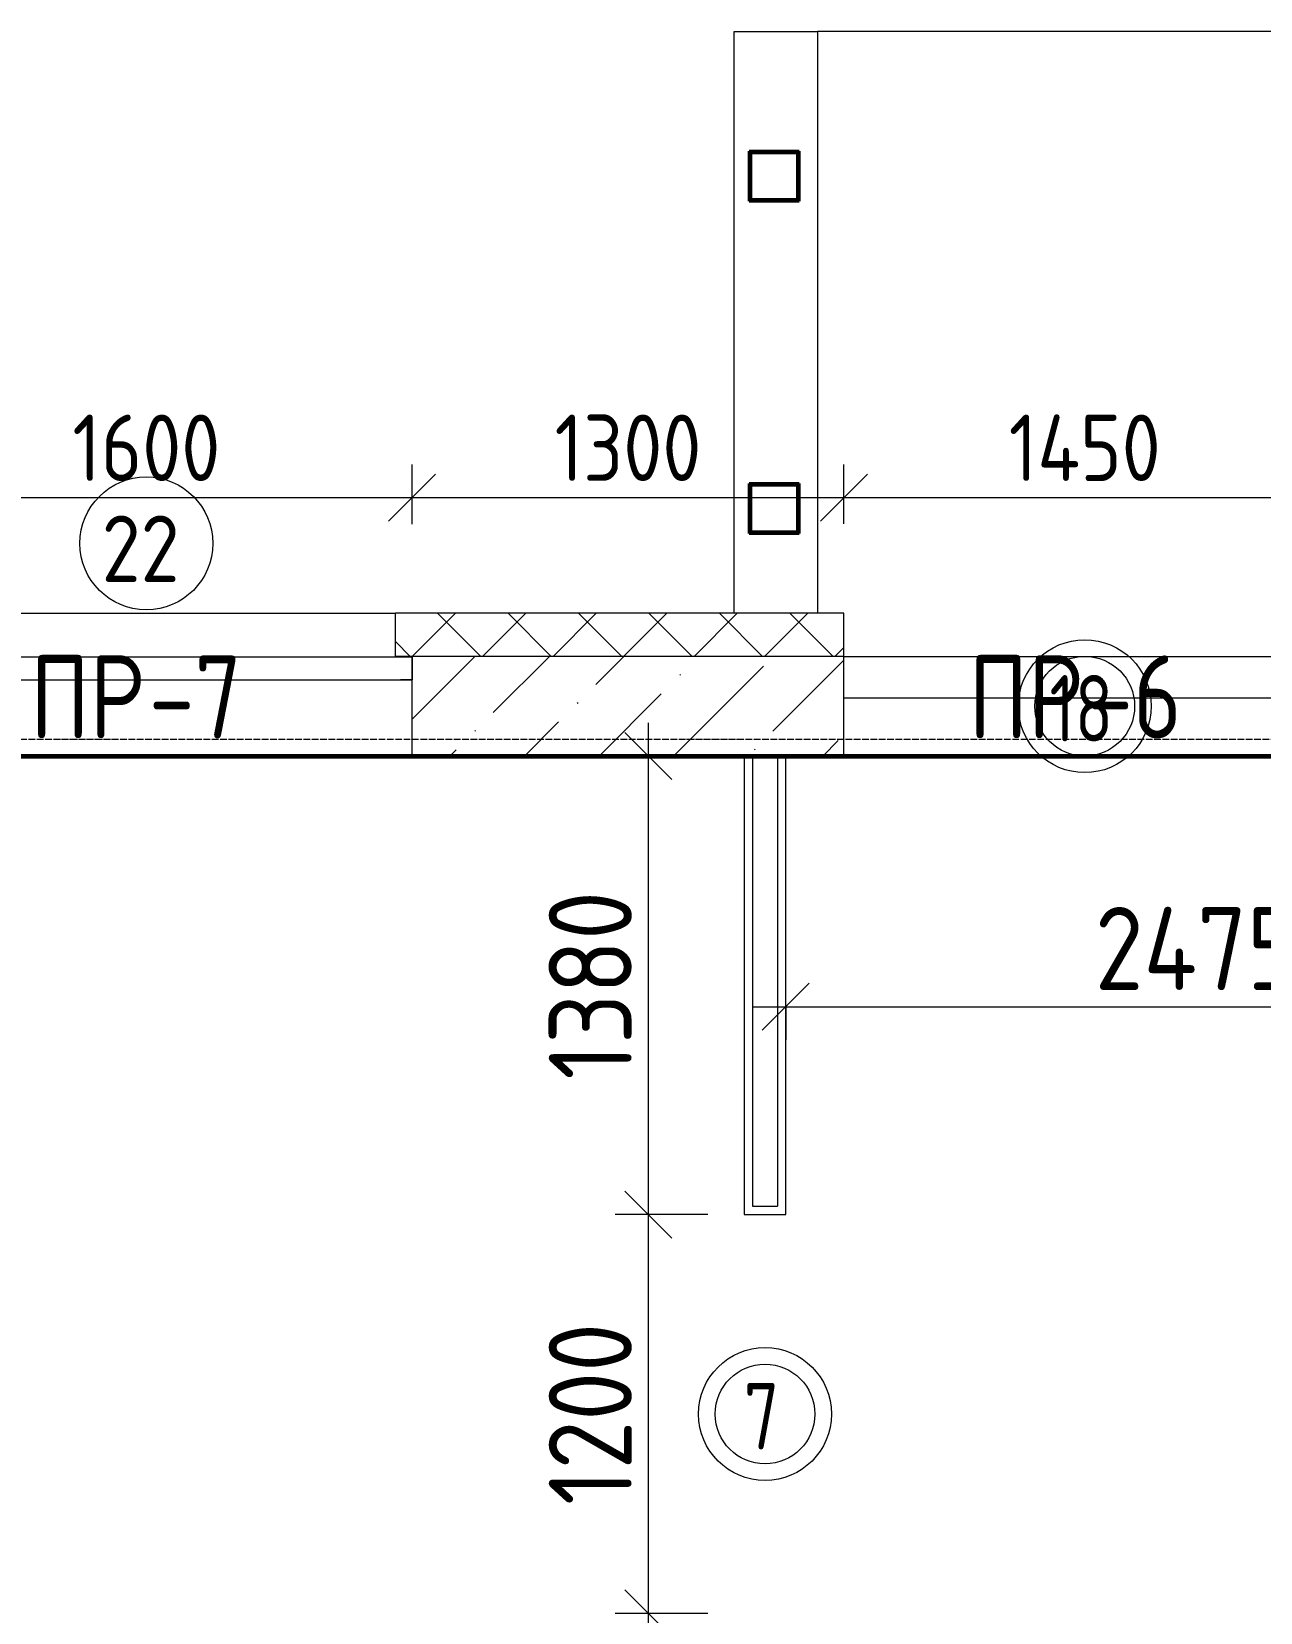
# Model space of a CAD drawing. Header units: millimetres. Extents: x -56773 to 221258, y -262288 to 26541.
# Drawn here: x 5338 to 9038, y -42087 to -37330 of the extents above; entities that cross this region are included whole.
import ezdxf

# ---------------------------------------------------------------- set-up
doc = ezdxf.new("R2010")
doc.units = ezdxf.units.MM
doc.linetypes.add('ADSK_Линия сетки', pattern=[25, 20, -2.5, 0, -2.5])
for name, color, linetype, lineweight in [('3.1 Штукатурка внешн стен для инвесторов', 5, 'Continuous', 60), ('_ Окна', 7, 'Continuous', 18), ('Марки', 7, 'Continuous', 20), ('Марки дверей', 7, 'Continuous', 20), ('Марки окон', 7, 'Continuous', 20), ('Несущие колонны', 7, 'Continuous', 18), ('Окна', 7, 'Continuous', 9), ('Оси', 7, 'Continuous', 9), ('Перекрытие', 7, 'Continuous', 18), ('Размеры', 7, 'Continuous', 9), ('Стены внутренние', 7, 'Continuous', 18), ('Стены наружные', 7, 'Continuous', 18), ('Стены несущие', 7, 'Continuous', 30), ('Стены отделка', 7, 'Continuous', 30), ('Стены штриховка', 7, 'Continuous', 9)]:
    doc.layers.add(name, color=color, linetype=linetype, lineweight=lineweight)
doc.styles.add('GOST Common_2', font='', dxfattribs={"width": 0.9, "height": 250})
doc.styles.add('GOST Common_3', font='', dxfattribs={"width": 0.9, "height": 200})
doc.styles.add('GOST Common_5', font='', dxfattribs={"width": 0.85, "height": 250})
doc.styles.add('GOST Common_B', font='', dxfattribs={"width": 0.8, "height": 200})
doc.styles.get('GOST Common_2').set_extended_font_data('GOST Common')
doc.styles.get('GOST Common_3').set_extended_font_data('GOST Common')
doc.styles.get('GOST Common_5').set_extended_font_data('GOST Common')
doc.styles.get('GOST Common_B').set_extended_font_data('GOST Common', bold=True)
doc.dimstyles.new('ADSK_Основной_2_0', dxfattribs={"dimscale": 304.8, "dimtxt": 201.142999, "dimasz": 0.463911, "dimexe": 0.328084, "dimexo": 0.328084, "dimgap": 0.164042, "dimtad": 1, "dimdec": 3, "dimrnd": 0.001, "dimdsep": 46, "dimtxsty": 'GOST Common_3', "dimblk1": 'OBLIQUE', "dimblk2": 'OBLIQUE', "dimsah": 1, "dimcen": 0.09, "dimdle": 0.328084, "dimazin": 2, "dimtfac": 1, "dimtdec": 4, "dimtix": 1, "dimtmove": 0, "dimatfit": 3, "dimfxl": 1, "dimtvp": 1, "dimtolj": 1, "dimtzin": 0, "dimlwd": 20, "dimlwe": 20, "dimarcsym": 2})
doc.dimstyles.new('ADSK_Основной_2_0_3', dxfattribs={"dimscale": 304.8, "dimtxt": 201.142999, "dimasz": 0.463911, "dimexe": 0.328084, "dimexo": 0.328084, "dimgap": 0.164042, "dimtad": 1, "dimdec": 3, "dimrnd": 0.001, "dimdsep": 46, "dimtxsty": 'GOST Common_2', "dimblk1": 'OBLIQUE', "dimblk2": 'OBLIQUE', "dimsah": 1, "dimcen": 0.09, "dimdle": 0.328084, "dimazin": 2, "dimtfac": 1, "dimtdec": 4, "dimtix": 1, "dimtmove": 0, "dimatfit": 3, "dimfxl": 1, "dimtvp": 1, "dimtolj": 1, "dimtzin": 0, "dimlwd": 20, "dimlwe": 20, "dimarcsym": 2})

# ---------------------------------------------------------------- blocks, each defined once
blk = doc.blocks.new('ОКНО L03 _2СТ_RS - ОК-1_1600х2000h_противоударное-3556409-Кладочный план 1-го этажа')
at = {"layer": '_ Окна'}
for p, q in [((-838.1, 149), (761.9, 149)), ((-838.1, 149), (-838.1, 79)), ((-838.1, 149), (-833.1, 149)), ((761.9, 149), (756.9, 149)), ((761.9, 149), (761.9, 79)), ((-838.1, 79), (761.9, 79)), ((-838.1, 79), (-803.1, 79)), ((761.9, 79), (726.9, 79))]:
    blk.add_line(p, q, dxfattribs=at)
blk = doc.blocks.new('Труба квадратного сечения _ТУ 36-2287-80_-Колонна - труба160x5-3371741-Кладочный план 1-го этажа')
at = {"layer": 'Несущие колонны', "lineweight": 40}
for p, q in [((80, 80), (-70, 80)), ((-70, 80), (-70, -70)), ((-65, -65), (-65, 75)), ((-65, 75), (75, 75)), ((75, 75), (75, -65)), ((80, -70), (80, 80)), ((-70, -70), (80, -70)), ((75, -65), (-65, -65))]:
    blk.add_line(p, q, dxfattribs=at)
blk = doc.blocks.new('Труба квадратного сечения _ТУ 36-2287-80_-Колонна - труба160x5-3371742-Кладочный план 1-го этажа')
at = {"layer": 'Несущие колонны', "lineweight": 40}
for p, q in [((80, 80), (-70, 80)), ((-70, 80), (-70, -70)), ((-65, -65), (-65, 75)), ((-65, 75), (75, 75)), ((75, 75), (75, -65)), ((80, -70), (80, 80)), ((-70, -70), (80, -70)), ((75, -65), (-65, -65))]:
    blk.add_line(p, q, dxfattribs=at)
blk = doc.blocks.new('_Oblique')
at = {"color": 0, "linetype": 'ByBlock', "lineweight": -2}
blk.add_line((-0.5, -0.5), (0.5, 0.5), dxfattribs=at)
blk = doc.blocks.new('*D4185')
at = {"layer": 'Defpoints', "color": 0, "lineweight": 25, "transparency": 16777216}
for p in [(6483.9, -38732.1), (4883.9, -38912.1), (6483.9, -38912.1)]:
    blk.add_point(p, dxfattribs=at)
at = {"layer": 'Размеры', "color": 0, "lineweight": 20, "transparency": 16777216}
for p, q in [((4883.9, -38812.1), (4883.9, -38632.1)), ((6483.9, -38812.1), (6483.9, -38632.1)), ((4783.9, -38732.1), (6583.9, -38732.1))]:
    blk.add_line(p, q, dxfattribs=at)
at = {"layer": 'Размеры', "color": 0, "lineweight": 20, "transparency": 16777216, "xscale": 141.4, "yscale": 141.4, "zscale": 141.4, "rotation": 180}
blk.add_blockref('_Oblique', (4883.9, -38732.1), dxfattribs=at)
at = {"layer": 'Размеры', "color": 0, "lineweight": 20, "transparency": 16777216, "xscale": 141.4, "yscale": 141.4, "zscale": 141.4}
blk.add_blockref('_Oblique', (6483.9, -38732.1), dxfattribs=at)
at = {"layer": 'Размеры', "color": 0, "lineweight": 9, "transparency": 16777216, "insert": (5683.9, -38582.1), "char_height": 200, "width": 560.473, "attachment_point": 5, "style": 'GOST Common_3'}
blk.add_mtext('\\A1;1600', dxfattribs=at)
blk = doc.blocks.new('*D4186')
at = {"layer": 'Defpoints', "color": 0, "lineweight": 25, "transparency": 16777216}
for p in [(7783.9, -38732.1), (7783.9, -38911.1), (6483.9, -38912.1)]:
    blk.add_point(p, dxfattribs=at)
at = {"layer": 'Размеры', "color": 0, "lineweight": 20, "transparency": 16777216}
for p, q in [((6483.9, -38812.1), (6483.9, -38632.1)), ((7783.9, -38811.1), (7783.9, -38632.1)), ((6383.9, -38732.1), (7883.9, -38732.1))]:
    blk.add_line(p, q, dxfattribs=at)
at = {"layer": 'Размеры', "color": 0, "lineweight": 20, "transparency": 16777216, "xscale": 141.4, "yscale": 141.4, "zscale": 141.4, "rotation": 180}
blk.add_blockref('_Oblique', (6483.9, -38732.1), dxfattribs=at)
at = {"layer": 'Размеры', "color": 0, "lineweight": 20, "transparency": 16777216, "xscale": 141.4, "yscale": 141.4, "zscale": 141.4}
blk.add_blockref('_Oblique', (7783.9, -38732.1), dxfattribs=at)
at = {"layer": 'Размеры', "color": 0, "lineweight": 9, "transparency": 16777216, "insert": (7133.9, -38582.1), "char_height": 200, "width": 560.473, "attachment_point": 5, "style": 'GOST Common_3'}
blk.add_mtext('\\A1;1300', dxfattribs=at)
blk = doc.blocks.new('*D4187')
at = {"layer": 'Defpoints', "color": 0, "lineweight": 25, "transparency": 16777216}
for p in [(9233.9, -38732.1), (7783.9, -38911.1), (9233.9, -38929)]:
    blk.add_point(p, dxfattribs=at)
at = {"layer": 'Размеры', "color": 0, "lineweight": 20, "transparency": 16777216}
for p, q in [((7783.9, -38811.1), (7783.9, -38632.1)), ((9233.9, -38829), (9233.9, -38632.1)), ((7683.9, -38732.1), (9333.9, -38732.1))]:
    blk.add_line(p, q, dxfattribs=at)
at = {"layer": 'Размеры', "color": 0, "lineweight": 20, "transparency": 16777216, "xscale": 141.4, "yscale": 141.4, "zscale": 141.4, "rotation": 180}
blk.add_blockref('_Oblique', (7783.9, -38732.1), dxfattribs=at)
at = {"layer": 'Размеры', "color": 0, "lineweight": 20, "transparency": 16777216, "xscale": 141.4, "yscale": 141.4, "zscale": 141.4}
blk.add_blockref('_Oblique', (9233.9, -38732.1), dxfattribs=at)
at = {"layer": 'Размеры', "color": 0, "lineweight": 9, "transparency": 16777216, "insert": (8508.9, -38582.1), "char_height": 200, "width": 580.928, "attachment_point": 5, "style": 'GOST Common_3'}
blk.add_mtext('\\A1;1450', dxfattribs=at)
blk = doc.blocks.new('М_двери1 - Марка экземпляра 2-3719212-Кладочный план 1-го этажа')
at = {"layer": 'Марки дверей'}
for radius in [2, 1.5]:
    blk.add_circle((0, 0), radius, dxfattribs=at)
blk = doc.blocks.new('*D3768')
at = {"layer": 'Defpoints', "color": 0, "lineweight": 25, "transparency": 16777216}
for p in [(7195.3, -42089.7), (7473.9, -42089.7), (7095.4, -42759.7)]:
    blk.add_point(p, dxfattribs=at)
at = {"layer": 'Размеры', "color": 0, "lineweight": 20, "transparency": 16777216}
for p, q in [((7195.3, -42089.7), (7195.3, -41948.3)), ((7373.9, -42089.7), (7095.3, -42089.7)), ((7195.3, -42759.7), (7195.3, -42089.7)), ((7195.3, -42759.7), (7195.3, -42901.1)), ((7195.4, -42759.7), (7295.3, -42759.7))]:
    blk.add_line(p, q, dxfattribs=at)
at = {"layer": 'Размеры', "color": 0, "lineweight": 20, "transparency": 16777216, "xscale": 141.4, "yscale": 141.4, "zscale": 141.4}
for p, rotation in [((7195.3, -42089.7), 270), ((7195.3, -42759.7), 90)]:
    blk.add_blockref('_Oblique', p, dxfattribs=dict(at, rotation=rotation))
at = {"layer": 'Размеры', "color": 0, "lineweight": 9, "transparency": 16777216, "insert": (7020.3, -42424.7), "char_height": 250, "width": 454.106, "attachment_point": 5, "rotation": 90, "style": 'GOST Common_2'}
blk.add_mtext('\\A1;670', dxfattribs=at)
blk = doc.blocks.new('*D3769')
at = {"layer": 'Defpoints', "color": 0, "lineweight": 25, "transparency": 16777216}
for p in [(7195.3, -40889.7), (7473.9, -40889.7), (7473.9, -42089.7)]:
    blk.add_point(p, dxfattribs=at)
at = {"layer": 'Размеры', "color": 0, "lineweight": 20, "transparency": 16777216}
for p, q in [((7195.3, -42189.7), (7195.3, -40789.7)), ((7373.9, -40889.7), (7095.3, -40889.7)), ((7373.9, -42089.7), (7095.3, -42089.7))]:
    blk.add_line(p, q, dxfattribs=at)
at = {"layer": 'Размеры', "color": 0, "lineweight": 20, "transparency": 16777216, "xscale": 141.4, "yscale": 141.4, "zscale": 141.4}
for p, rotation in [((7195.3, -40889.7), 90), ((7195.3, -42089.7), 270)]:
    blk.add_blockref('_Oblique', p, dxfattribs=dict(at, rotation=rotation))
at = {"layer": 'Размеры', "color": 0, "lineweight": 9, "transparency": 16777216, "insert": (7020.3, -41489.7), "char_height": 250, "width": 560.473, "attachment_point": 5, "rotation": 90, "style": 'GOST Common_2'}
blk.add_mtext('\\A1;1200', dxfattribs=at)
blk = doc.blocks.new('*D3770')
at = {"layer": 'Defpoints', "color": 0, "lineweight": 25, "transparency": 16777216}
for p in [(7095.4, -39509.7), (7195.3, -39509.7), (7473.9, -40889.7)]:
    blk.add_point(p, dxfattribs=at)
at = {"layer": 'Размеры', "color": 0, "lineweight": 20, "transparency": 16777216}
for p, q in [((7195.3, -40989.7), (7195.3, -39409.7)), ((7195.4, -39509.7), (7295.3, -39509.7)), ((7373.9, -40889.7), (7095.3, -40889.7))]:
    blk.add_line(p, q, dxfattribs=at)
at = {"layer": 'Размеры', "color": 0, "lineweight": 20, "transparency": 16777216, "xscale": 141.4, "yscale": 141.4, "zscale": 141.4}
for p, rotation in [((7195.3, -39509.7), 90), ((7195.3, -40889.7), 270)]:
    blk.add_blockref('_Oblique', p, dxfattribs=dict(at, rotation=rotation))
at = {"layer": 'Размеры', "color": 0, "lineweight": 9, "transparency": 16777216, "insert": (7020.3, -40199.7), "char_height": 250, "width": 560.473, "attachment_point": 5, "rotation": 90, "style": 'GOST Common_2'}
blk.add_mtext('\\A1;1380', dxfattribs=at)
blk = doc.blocks.new('*D3771')
at = {"layer": 'Defpoints', "color": 0, "lineweight": 25, "transparency": 16777216}
for p in [(7608.9, -40163.9), (10083.9, -40163.9), (10083.9, -40263.9)]:
    blk.add_point(p, dxfattribs=at)
at = {"layer": 'Размеры', "color": 0, "lineweight": 20, "transparency": 16777216}
for p, q in [((7508.9, -40263.9), (10183.9, -40263.9)), ((7608.9, -40263.9), (7608.9, -40363.9)), ((10083.9, -40263.9), (10083.9, -40363.9))]:
    blk.add_line(p, q, dxfattribs=at)
at = {"layer": 'Размеры', "color": 0, "lineweight": 20, "transparency": 16777216, "xscale": 141.4, "yscale": 141.4, "zscale": 141.4, "rotation": 180}
blk.add_blockref('_Oblique', (7608.9, -40263.9), dxfattribs=at)
at = {"layer": 'Размеры', "color": 0, "lineweight": 20, "transparency": 16777216, "xscale": 141.4, "yscale": 141.4, "zscale": 141.4}
blk.add_blockref('_Oblique', (10083.9, -40263.9), dxfattribs=at)
at = {"layer": 'Размеры', "color": 0, "lineweight": 9, "transparency": 16777216, "insert": (8846.4, -40088.9), "char_height": 250, "width": 625.93, "attachment_point": 5, "style": 'GOST Common_2'}
blk.add_mtext('\\A1;2475', dxfattribs=at)
blk = doc.blocks.new('М_окна1 - Маркировка типоразмера-1510237-Кладочный план 1-го этажа')
at = {"layer": 'Марки окон'}
blk.add_circle((0, 0), 2, dxfattribs=at)

msp = doc.modelspace()

# ---------------------------------------------------------------- hatches: boundary and pattern name
at = {"layer": 'Стены внутренние', "lineweight": 9}
h = msp.add_hatch(dxfattribs=at)
h.set_pattern_fill('FP_1', color=256, style=0, pattern_type=2)
h.set_pattern_definition([(45, (1283.93, -48864.63), (84.1895, 308.696), [396.875, -79.375, 3.353, -76.022])])
h.paths.add_polyline_path([(6483.9343, -39509.6624), (7783.9343, -39509.6624), (7783.9343, -39209.6624), (6483.9343, -39210.6624)])
h.paths.add_polyline_path([(9233.9343, -39509.6624), (9883.9343, -39509.6624), (9883.9343, -39209.6624), (9233.9343, -39209.6624)])
h.paths.add_polyline_path([(1683.9343, -39509.6624), (1683.9343, -39210.6624), (483.9343, -39210.6624), (483.9343, -39509.6624)])
h.paths.add_polyline_path([(-716.0657, -39509.6624), (-716.0657, -39210.6624), (-1666.0657, -39209.6624), (-1666.0657, -39509.6624), (-1250.418, -39509.6624)])
h.paths.add_polyline_path([(4883.9343, -39509.6624), (4883.9343, -39210.6624), (4283.9343, -39209.6624), (4283.9343, -39509.6624)])
h.paths.add_polyline_path([(3783.9343, -39509.6624), (3883.9343, -39509.6624), (3883.9343, -39209.6624), (3283.9343, -39210.6624), (3283.9343, -39509.6624), (3758.9343, -39509.6624)])
at = {"layer": 'Стены наружные', "lineweight": 9}
h = msp.add_hatch(dxfattribs=at)
h.set_pattern_fill('FP_4', color=256, style=0, pattern_type=2)
h.set_pattern_definition([(45, (1283.93, -48864.63), (-106.066, 106.066), []), (135, (1283.93, -48864.63), (-106.066, -106.066), [])])
h.paths.add_polyline_path([(9883.9343, -39209.6624), (9883.9343, -39079.6624), (9233.9343, -39079.6624), (9233.9343, -39209.6624)])
h.paths.add_polyline_path([(7783.9343, -39209.6624), (7783.9343, -39079.6624), (6433.9343, -39079.6624), (6433.9343, -39209.6624)])
h.paths.add_polyline_path([(-666.0657, -39209.6624), (-666.0657, -39079.6624), (-1666.0657, -39079.6624), (-1666.0657, -39209.6624), (-1250.418, -39209.6624)])
h.paths.add_polyline_path([(3883.9343, -39209.6624), (4933.9343, -39209.6624), (4933.9343, -39079.6624), (3233.9343, -39079.6624), (3233.9343, -39209.6624)])
h.paths.add_polyline_path([(1733.9343, -39209.6624), (1733.9343, -39079.6624), (433.9343, -39079.6624), (433.9343, -39209.6624)])

# ---------------------------------------------------------------- linework, layer by layer
at = {"layer": '3.1 Штукатурка внешн стен для инвесторов'}
msp.add_lwpolyline([(-1766.0657, -38879.6624), (-1966.0657, -38879.6624), (-1966.0657, -39259.6624), (-2116.0657, -39259.6624), (-2116.0657, -39659.6624), (-1716.0657, -39659.6624), (-1716.0657, -39509.6624), (3883.9343, -39509.6624), (3883.9343, -39659.6624), (4283.9343, -39659.6624), (4283.9343, -39509.6624), (9883.9343, -39509.6624), (9883.9343, -39659.6624), (10083.9343, -39659.6624), (10083.9343, -45259.6624), (9883.9343, -45259.6624), (9883.9343, -45659.6624), (10083.9343, -45659.6624), (10083.9343, -46259.6624), (11933.9343, -46259.6624)], dxfattribs=at)
at = {"layer": 'Оси', "linetype": 'ADSK_Линия сетки', "lineweight": 5}
msp.add_line((63681.4538, -39459.6624), (-23956.1623, -39459.6624), dxfattribs=at)
at = {"layer": 'Перекрытие'}
for p, q in [((9983.9343, -37329.6624), (7703.9343, -37329.6624)), ((7783.9343, -39209.6624), (9233.9343, -39209.6624)), ((9233.9343, -39335.0253), (7783.9343, -39335.0253))]:
    msp.add_line(p, q, dxfattribs=at)
at = {"layer": 'Стены внутренние', "lineweight": 5}
msp.add_line((6483.9343, -39509.6624), (4883.9343, -39509.6624), dxfattribs=at)
at = {"layer": 'Стены наружные', "lineweight": 9}
for p, q in [((7453.9343, -39079.6624), (7453.9343, -37329.6624)), ((7453.9343, -37329.6624), (7703.9343, -37329.6624)), ((7703.9343, -37329.6624), (7703.9343, -39079.6624)), ((4933.9343, -39079.6624), (6433.9343, -39079.6624))]:
    msp.add_line(p, q, dxfattribs=at)
at = {"layer": 'Стены несущие', "lineweight": 9}
for p, q in [((6433.9343, -39209.6624), (6433.9343, -39210.6624)), ((6433.9343, -39210.6624), (6483.9343, -39210.6624)), ((6483.9343, -39509.6624), (6483.9343, -39210.6624)), ((7783.9343, -39509.6624), (7783.9343, -39209.6624)), ((7483.9343, -39509.6624), (6483.9343, -39509.6624)), ((7483.9343, -39509.6624), (7483.9343, -40889.6624)), ((7783.9343, -39509.6624), (7608.9343, -39509.6624)), ((7608.9343, -40889.6624), (7608.9343, -39509.6624)), ((7483.9343, -40889.6624), (7608.9343, -40889.6624))]:
    msp.add_line(p, q, dxfattribs=at)
at = {"layer": 'Стены отделка', "lineweight": 18}
for p, q in [((7783.9343, -39079.6624), (6433.9343, -39079.6624)), ((6433.9343, -39209.6624), (6433.9343, -39079.6624)), ((7783.9343, -39209.6624), (7783.9343, -39079.6624))]:
    msp.add_line(p, q, dxfattribs=at)
at = {"layer": 'Стены штриховка', "lineweight": 9}
for p, q in [((7783.9343, -39209.6624), (6433.9343, -39209.6624)), ((7608.9343, -39509.6624), (7483.9343, -39509.6624)), ((7508.9343, -39509.6624), (7508.9343, -40864.6624)), ((7583.9343, -39509.6624), (7583.9343, -40864.6624)), ((7508.9343, -40864.6624), (7583.9343, -40864.6624))]:
    msp.add_line(p, q, dxfattribs=at)

# ---------------------------------------------------------------- block references
at = {"layer": 'Марки дверей', "xscale": 99.99999999999993, "yscale": 99.99999999999993, "zscale": 99.99999999999993}
for p in [(8508.9343, -39359.6624), (7546.4343, -41489.6624)]:
    msp.add_blockref('М_двери1 - Марка экземпляра 2-3719212-Кладочный план 1-го этажа', p, dxfattribs=at)
at = {"layer": 'Марки окон', "xscale": 99.99999999999993, "yscale": 99.99999999999993, "zscale": 99.99999999999993}
msp.add_blockref('М_окна1 - Маркировка типоразмера-1510237-Кладочный план 1-го этажа', (5683.9343, -38869.6624), dxfattribs=at)
at = {"layer": 'Несущие колонны', "rotation": 180}
for name, p in [('Труба квадратного сечения _ТУ 36-2287-80_-Колонна - труба160x5-3371741-Кладочный план 1-го этажа', (7578.9343, -37759.6624)), ('Труба квадратного сечения _ТУ 36-2287-80_-Колонна - труба160x5-3371742-Кладочный план 1-го этажа', (7578.9343, -38759.6624))]:
    msp.add_blockref(name, p, dxfattribs=at)
at = {"layer": 'Окна'}
msp.add_blockref('ОКНО L03 _2СТ_RS - ОК-1_1600х2000h_противоударное-3556409-Кладочный план 1-го этажа', (5722.0343, -39359.6624), dxfattribs=at)

# ---------------------------------------------------------------- texts
at = {"layer": 'Марки', "lineweight": 9, "char_height": 250, "attachment_point": 1, "style": 'GOST Common_5'}
for s, insert, width in [('ПР', (5334.0035, -39206.6813), 432.91125), ('-7', (5691.191, -39206.6813), 389.620125), ('ПР', (8159.0035, -39206.6813), 432.91125), ('-6', (8516.191, -39206.6813), 389.620125)]:
    msp.add_mtext(s, dxfattribs=dict(at, insert=insert, width=width))
at = {"layer": 'Марки дверей', "lineweight": 5, "char_height": 200, "attachment_point": 1, "style": 'GOST Common_B'}
for s, insert, width in [('18', (8402.4769, -39266.0035), 250.1265), ('\\fGOST Common|b1|i0|c204|p34|;\\W.8;7', (7482.3769, -41396.0035), 147.5105)]:
    msp.add_mtext(s, dxfattribs=dict(at, insert=insert, width=width))
at = {"layer": 'Марки окон', "lineweight": 5, "insert": (5549.3769, -38785.8771), "char_height": 200, "width": 317.46825, "attachment_point": 1, "style": 'GOST Common_2'}
msp.add_mtext('22', dxfattribs=at)

# ---------------------------------------------------------------- dimensions: what is measured, and where the dimension line sits
at = {"layer": 'Размеры', "lineweight": 9}
for base, p1, p2, dimstyle, override, picture, middle in [((6483.9343, -38732.0831), (4883.9343, -38912.0715), (6483.9343, -38912.0715), 'ADSK_Основной_2_0', {"dimpost": '<>', "dimfxl": 1600}, '*D4185', (5683.9343, -38582.0831)), ((7783.9343, -38732.0831), (6483.9343, -38912.0715), (7783.9343, -38911.0715), 'ADSK_Основной_2_0', {"dimpost": '<>', "dimfxl": 1300.000385}, '*D4186', (7133.9343, -38582.0831)), ((9233.9343, -38732.0831), (7783.9343, -38911.0715), (9233.9343, -38929.02), 'ADSK_Основной_2_0', {"dimpost": '<>', "dimfxl": 1450.111082}, '*D4187', (8508.9343, -38582.0831)), ((10083.9343, -40263.8719), (7608.9343, -40163.887), (10083.9343, -40163.887), 'ADSK_Основной_2_0_3', {"dimpost": '<>', "dimfxl": 2475}, '*D3771', (8846.4343, -40088.8719))]:
    dim = msp.add_linear_dim(base=base, p1=p1, p2=p2, dimstyle=dimstyle, override=override, dxfattribs=at)
    dim.commit()
    dim.dimension.update_dxf_attribs({"geometry": picture, "text_midpoint": middle})
for base, p1, p2, override, picture, middle in [((7195.3484, -39509.6624), (7473.9343, -40889.6624), (7095.3635, -39509.6624), {"dimpost": '<>', "dimfxl": 1430.98423}, '*D3770', (7020.3484, -40199.6624)), ((7195.3484, -40889.6624), (7473.9343, -42089.6624), (7473.9343, -40889.6624), {"dimpost": '<>', "dimfxl": 1200}, '*D3769', (7020.3484, -41489.6624)), ((7195.3484, -42089.6624), (7095.3635, -42759.6624), (7473.9343, -42089.6624), {"dimpost": '<>', "dimfxl": 769.555629}, '*D3768', (7020.3484, -42424.6624))]:
    dim = msp.add_linear_dim(base=base, p1=p1, p2=p2, angle=90, dimstyle='ADSK_Основной_2_0_3', override=override, dxfattribs=at)
    dim.commit()
    dim.dimension.update_dxf_attribs({"geometry": picture, "text_midpoint": middle})

doc.saveas('drawing.dxf')
